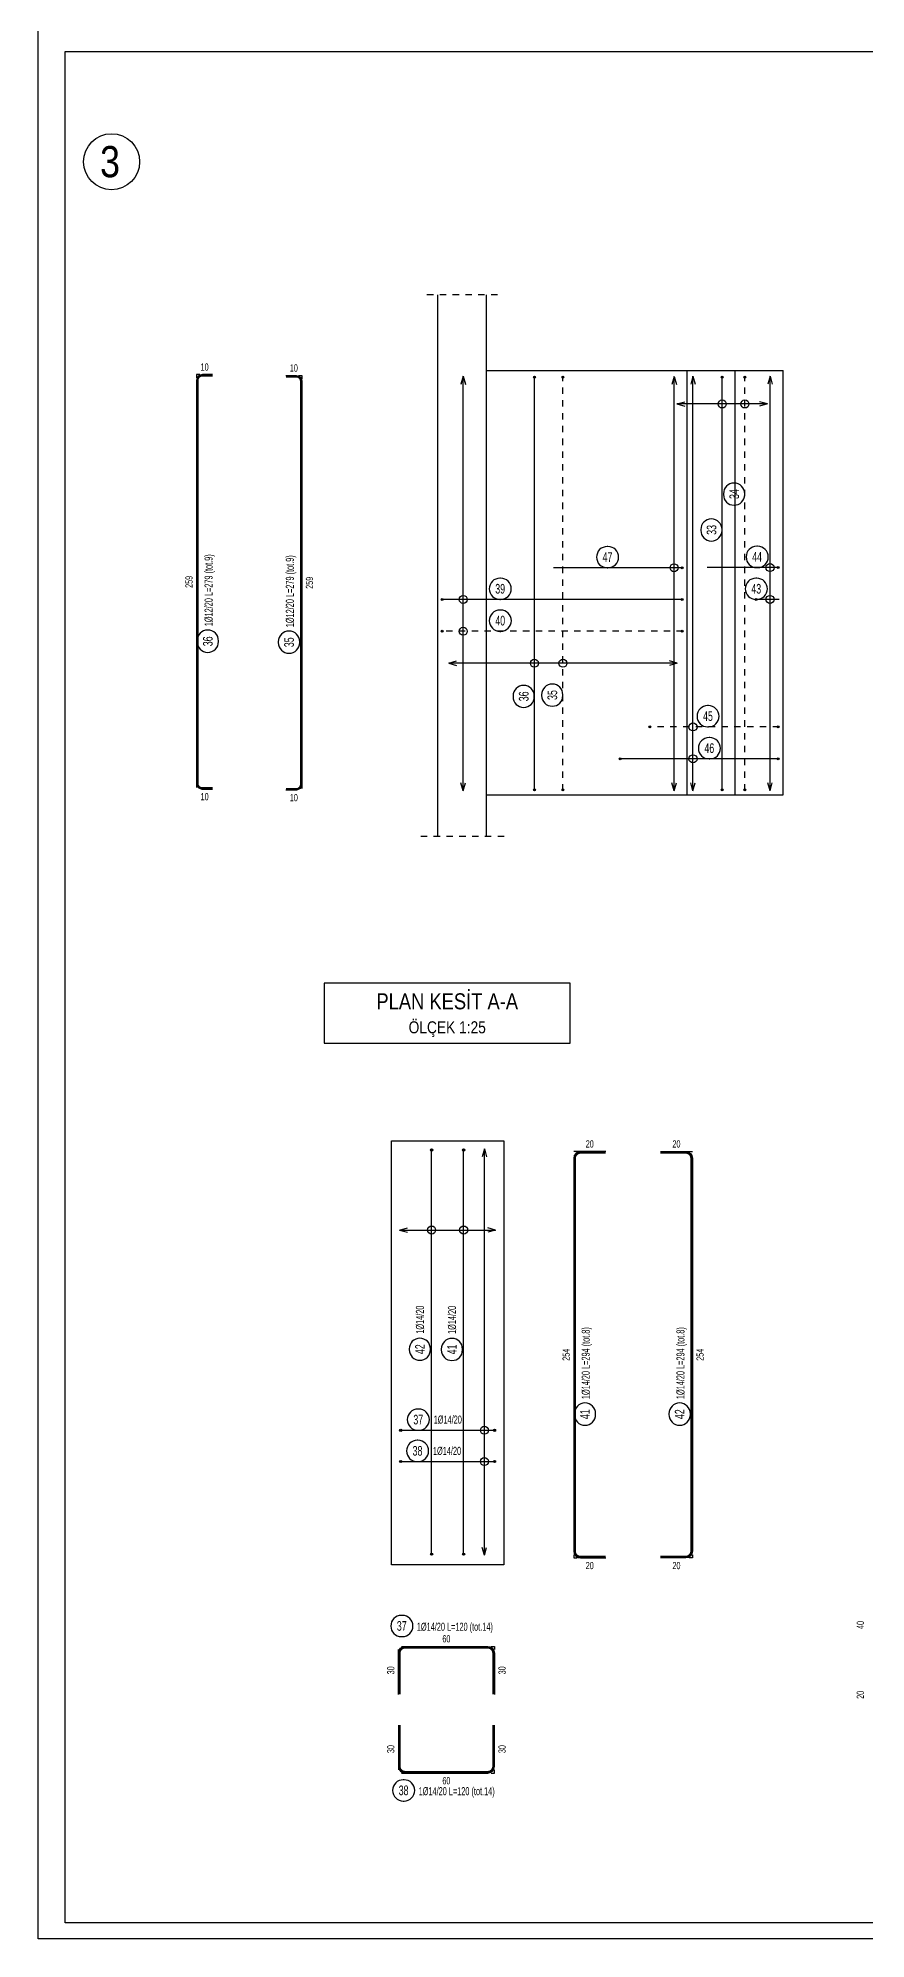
# Model space of a CAD drawing. Header units: metres. Extents: x 419734 to 420376, y 4564732 to 4565123.
# Drawn here: x 419806.38 to 419819.31, y 4564732.46 to 4564762.16 of the extents above; entities that cross this region are included whole.
import ezdxf
from ezdxf.enums import TextEntityAlignment as Align

# ---------------------------------------------------------------- set-up
doc = ezdxf.new("R2010")
doc.units = ezdxf.units.M
for name, pattern in [('CONTINUA', [0]), ('HIDDEN', [0.5, 0.3, -0.2]), ('NASCOSTA', [0.375, 0.25, -0.125]), ('PUNTEGGIATA2', [0.125, 0, -0.125])]:
    doc.linetypes.add(name, pattern=pattern)
for name, color, linetype in [("07-ENTITA' COPRENTE", 7, 'Continuous'), ('07-TITOLI', 4, 'CONTINUA'), ('07_Ferri', 7, 'Continuous'), ('07_Richiami', 7, 'Continuous'), ('07_Serie Barre', 7, 'Continuous'), ('SW_MAGRONE', 2, 'Continuous'), ('SW_SOTTILE_02', 1, 'Continuous'), ('SW_TESTI', 2, 'Continuous'), ('SW_TRATT_GRIGIO', 252, 'NASCOSTA'), ('SW_TXT_TESTI', 1, 'Continuous')]:
    doc.layers.add(name, color=color, linetype=linetype)
doc.layers.add('07_Poligonale', color=8, linetype='Continuous', plot=False)
doc.styles.add('ACA_1', font='ARIALN.TTF')
doc.styles.add('ITALFERR', font='romans.shx', dxfattribs={"width": 0.8})
doc.styles.add('SWS', font='ARIALN.TTF')

# ---------------------------------------------------------------- blocks, each defined once
blk = doc.blocks.new('*U1798')
at = {"layer": 'SW_TESTI', "color": 3, "style": 'ITALFERR', "width": 0.8}
for tag, p in [('EVENTUALE_1', (0, -0.6)), ('EVENTUALE_2', (0, -1.25))]:
    blk.add_attdef(tag, text='', height=0.3, dxfattribs=at).set_placement(p, align=Align.CENTER)
at = {"layer": 'SW_TESTI', "color": 2, "style": 'ITALFERR', "width": 0.8}
blk.add_attdef('EVENTUALE_3', text='', height=0.3, dxfattribs=at).set_placement((0, -1.9), align=Align.CENTER)
at = {"color": 255}
blk.add_wipeout([(-3.072, 1.5), (-3.072, 0), (3.072, 0), (3.072, 1.5)], dxfattribs=at).dxf.layer = "07-ENTITA' COPRENTE"
at = {"layer": 'SW_SOTTILE_02', "ltscale": 0.02}
blk.add_lwpolyline([(-3.072, 0), (3.072, 0), (3.072, 1.5), (-3.072, 1.5)], close=True, dxfattribs=at)
at = {"layer": 'SW_TESTI', "color": 3, "style": 'ITALFERR', "width": 0.8}
blk.add_attdef('TITOLO', text='', height=0.4, dxfattribs=at).set_placement((0, 0.85), align=Align.CENTER)
at = {"layer": 'SW_TESTI', "color": 2, "style": 'ITALFERR', "width": 0.8}
blk.add_attdef('SCALA', text='', height=0.3, dxfattribs=at).set_placement((0, 0.25), align=Align.CENTER)
blk = doc.blocks.new('STC_TCA_07148109001130212000102', base_point=(218.338, -197.665))
at = {"color": 0}
blk.add_lwpolyline([(218.271, -197.667, 1), (218.405, -197.667), (218.405, -197.662, 1), (218.271, -197.662), (218.271, -197.667)], format="xyb", dxfattribs=at)
blk = doc.blocks.new('STC_TCA_07148100130212000102', base_point=(11.118, 11.282))
at = {"color": 0}
blk.add_lwpolyline([(11.116, 11.348, 1), (11.116, 11.215), (11.121, 11.215, 1), (11.121, 11.348), (11.116, 11.348)], format="xyb", dxfattribs=at)
blk = doc.blocks.new('STC_TCA_07148109000130212000102', base_point=(15.756, 7.48))
at = {"color": 0}
blk.add_lwpolyline([(15.689, 7.477, 1), (15.822, 7.477), (15.822, 7.482, 1), (15.689, 7.482), (15.689, 7.477)], format="xyb", dxfattribs=at)
blk = doc.blocks.new('aca_tondino_serie_barre_1400147')
h = blk.add_hatch(color=7)
edge = h.paths.add_edge_path(flags=0)
edge.add_arc((0, 0), 0.007, 0, 360)
at = {"color": 0, "linetype": 'Continuous', "ltscale": 0.025}
blk.add_circle((0, 0), 0.007, dxfattribs=at)
blk = doc.blocks.new('aca_arrow2')
at = {"color": 0}
for q in [(-1.1, 0.32), (-1.1, -0.32)]:
    blk.add_line((0, 0), q, dxfattribs=at)
blk = doc.blocks.new('aca_tondino_serie_barre_1200147')
h = blk.add_hatch(color=7)
edge = h.paths.add_edge_path(flags=0)
edge.add_arc((0, 0), 0.006, 0, 360)
at = {"color": 0, "linetype": 'Continuous', "ltscale": 0.025}
blk.add_circle((0, 0), 0.006, dxfattribs=at)

msp = doc.modelspace()

# ---------------------------------------------------------------- linework, layer by layer
at = {"layer": '07_Ferri', "color": 7, "flags": 128}
for points in [[(419809.10204, 4564756.90078), (419808.94204, 4564756.90078, 0.41421356), (419808.85204, 4564756.81078), (419808.85204, 4564750.51578, 0.41421356), (419808.94204, 4564750.42578), (419809.10204, 4564750.42578)], [(419810.2458, 4564756.88578), (419810.4058, 4564756.88578, -0.41421356), (419810.4958, 4564756.79578), (419810.4958, 4564750.50078, -0.41421356), (419810.4058, 4564750.41078), (419810.2458, 4564750.41078)], [(419815.24149, 4564744.76325), (419814.84649, 4564744.76325, 0.41421356), (419814.74149, 4564744.65825), (419814.74149, 4564738.51825, 0.41421356), (419814.84649, 4564738.41325), (419815.24149, 4564738.41325)], [(419816.09607, 4564744.76325), (419816.49107, 4564744.76325, -0.41421356), (419816.59607, 4564744.65825), (419816.59607, 4564738.51825, -0.41421356), (419816.49107, 4564738.41325), (419816.09607, 4564738.41325)], [(419812.00346, 4564736.28194), (419812.00346, 4564736.92694, -0.41421356), (419812.10846, 4564737.03194), (419813.39846, 4564737.03194, -0.41421356), (419813.50346, 4564736.92694), (419813.50346, 4564736.28194)], [(419812.00346, 4564735.80146), (419812.00346, 4564735.15646, 0.41421356), (419812.10846, 4564735.05146), (419813.39846, 4564735.05146, 0.41421356), (419813.50346, 4564735.15646), (419813.50346, 4564735.80146)]]:
    msp.add_lwpolyline(points, format="xyb", dxfattribs=at)
at = {"layer": '07_Ferri', "color": 7, "ltscale": 0.025, "flags": 128}
for points, const_width in [([(419809.10204, 4564756.88578), (419808.94204, 4564756.88578, 0.41421356), (419808.86704, 4564756.81078), (419808.86704, 4564750.51578, 0.41421356), (419808.94204, 4564750.44078), (419809.10204, 4564750.44078)], 0.03), ([(419810.2458, 4564756.87078), (419810.4058, 4564756.87078, -0.41421356), (419810.4808, 4564756.79578), (419810.4808, 4564750.50078, -0.41421356), (419810.4058, 4564750.42578), (419810.2458, 4564750.42578)], 0.03), ([(419815.24149, 4564744.74575), (419814.84649, 4564744.74575, 0.41421356), (419814.75899, 4564744.65825), (419814.75899, 4564738.51825, 0.41421356), (419814.84649, 4564738.43075), (419815.24149, 4564738.43075)], 0.035), ([(419816.09607, 4564744.74575), (419816.49107, 4564744.74575, -0.41421356), (419816.57857, 4564744.65825), (419816.57857, 4564738.51825, -0.41421356), (419816.49107, 4564738.43075), (419816.09607, 4564738.43075)], 0.035), ([(419812.02096, 4564736.28194), (419812.02096, 4564736.92694, -0.41421356), (419812.10846, 4564737.01444), (419813.39846, 4564737.01444, -0.41421356), (419813.48596, 4564736.92694), (419813.48596, 4564736.28194)], 0.035), ([(419812.02096, 4564735.80146), (419812.02096, 4564735.15646, 0.41421356), (419812.10846, 4564735.06896), (419813.39846, 4564735.06896, 0.41421356), (419813.48596, 4564735.15646), (419813.48596, 4564735.80146)], 0.035)]:
    msp.add_lwpolyline(points, format="xyb", dxfattribs=dict(at, const_width=const_width))
at = {"layer": '07_Poligonale', "linetype": 'PUNTEGGIATA2', "ltscale": 0.025, "flags": 128}
for points in [[(419809.10204, 4564756.90078), (419808.85204, 4564756.90078), (419808.85204, 4564750.42578), (419809.10204, 4564750.42578)], [(419810.2458, 4564756.88578), (419810.4958, 4564756.88578), (419810.4958, 4564750.41078), (419810.2458, 4564750.41078)], [(419815.24149, 4564744.76325), (419814.74149, 4564744.76325), (419814.74149, 4564738.41325), (419815.24149, 4564738.41325)], [(419816.09607, 4564744.76325), (419816.59607, 4564744.76325), (419816.59607, 4564738.41325), (419816.09607, 4564738.41325)], [(419812.00346, 4564736.28194), (419812.00346, 4564737.03194), (419813.50346, 4564737.03194), (419813.50346, 4564736.28194)], [(419812.00346, 4564735.80146), (419812.00346, 4564735.05146), (419813.50346, 4564735.05146), (419813.50346, 4564735.80146)]]:
    msp.add_lwpolyline(points, dxfattribs=at)
at = {"layer": '07_Serie Barre', "color": 3, "linetype": 'Continuous', "ltscale": 0.025}
for p, q in [((419814.12744, 4564750.40078), (419814.12744, 4564756.87578)), ((419817.06062, 4564750.40078), (419817.06062, 4564756.87578)), ((419816.44869, 4564753.88391), (419814.42594, 4564753.88391)), ((419817.94869, 4564753.88737), (419816.82419, 4564753.88713)), ((419816.44869, 4564753.38777), (419812.67369, 4564753.38777)), ((419817.94869, 4564753.38924), (419817.57369, 4564753.38924)), ((419817.94869, 4564750.89886), (419815.45369, 4564750.89886)), ((419812.52263, 4564738.4545), (419812.52263, 4564744.8045)), ((419813.02263, 4564738.4545), (419813.02263, 4564744.8045)), ((419812.02263, 4564740.40834), (419813.52263, 4564740.40834)), ((419812.02263, 4564739.91988), (419813.52263, 4564739.91988))]:
    msp.add_line(p, q, dxfattribs=at)
at = {"layer": '07_Serie Barre', "color": 3, "linetype": 'HIDDEN', "ltscale": 0.25}
for p, q in [((419814.57369, 4564750.40078), (419814.57369, 4564756.87578)), ((419817.41411, 4564750.40078), (419817.41411, 4564756.87578)), ((419816.44869, 4564752.89116), (419812.67369, 4564752.89116)), ((419817.94869, 4564751.39693), (419815.91544, 4564751.39693))]:
    msp.add_line(p, q, dxfattribs=at)
at = {"layer": '07_Serie Barre', "color": 7, "flags": 128}
for points in [[(419813.01563, 4564750.40078), (419813.01563, 4564756.87578)], [(419813.01563, 4564750.40078), (419813.01563, 4564756.8726)], [(419816.30872, 4564750.40078), (419816.30872, 4564756.86945)], [(419816.60434, 4564750.40078), (419816.60434, 4564756.87578)], [(419817.807, 4564750.40078), (419817.807, 4564756.87578)], [(419817.807, 4564750.40087), (419817.807, 4564756.87575)], [(419817.76757, 4564756.44221), (419816.35367, 4564756.44221)], [(419816.35869, 4564752.39283), (419812.78869, 4564752.39283)], [(419813.34601, 4564738.4545), (419813.34601, 4564744.8045)], [(419812.02263, 4564743.53678), (419813.52263, 4564743.53678)]]:
    msp.add_lwpolyline(points, dxfattribs=at)
at = {"layer": '07_Serie Barre', "color": 7}
for centre in [(419817.06062, 4564756.44221), (419817.41411, 4564756.44221), (419816.30872, 4564753.88391), (419817.807, 4564753.88734), (419813.01563, 4564753.38777), (419817.807, 4564753.38924), (419813.01563, 4564752.89116), (419814.12744, 4564752.39283), (419814.57369, 4564752.39283), (419816.60434, 4564751.39693), (419816.60434, 4564750.89886), (419812.52263, 4564743.53678), (419813.02263, 4564743.53678), (419813.34601, 4564740.40834), (419813.34601, 4564739.91988)]:
    msp.add_circle(centre, 0.0625, dxfattribs=at)
at = {"layer": 'SW_MAGRONE', "color": 8}
for p, q in [((419812.61248, 4564758.1491), (419812.61248, 4564749.68422)), ((419813.37496, 4564758.1491), (419813.37496, 4564749.68422))]:
    msp.add_line(p, q, dxfattribs=at)
at = {"layer": 'SW_MAGRONE'}
for p, q in [((419813.37496, 4564756.96328), (419818.01119, 4564756.96328)), ((419816.51119, 4564750.33778), (419816.51119, 4564756.96328)), ((419817.26119, 4564750.33828), (419817.26119, 4564756.96328)), ((419818.01119, 4564750.33828), (419818.01119, 4564756.96328)), ((419813.37496, 4564750.33828), (419818.01119, 4564750.33828))]:
    msp.add_line(p, q, dxfattribs=at)
msp.add_lwpolyline([(419811.89763, 4564738.3045), (419811.89763, 4564744.9295), (419813.64763, 4564744.9295), (419813.64763, 4564738.3045)], close=True, dxfattribs=at)
at = {"layer": 'SW_TRATT_GRIGIO', "ltscale": 0.25}
for p, q in [((419813.5502, 4564758.1491), (419812.3637, 4564758.1491)), ((419813.65429, 4564749.68422), (419812.33682, 4564749.68422))]:
    msp.add_line(p, q, dxfattribs=at)
at = {"layer": 'SW_TXT_TESTI', "color": 1}
msp.add_circle((419807.52448, 4564760.22684), 0.4375, dxfattribs=at)

# ---------------------------------------------------------------- block references
at = {"layer": '07-TITOLI'}
ref = msp.add_blockref('*U1798', (419812.7663, 4564746.45368), dxfattribs=dict(at, xscale=0.625, yscale=0.625, zscale=0.625))
ref.add_attrib('TITOLO', 'PLAN KESİT A-A', dxfattribs={"layer": 'SW_TESTI', "color": 3, "height": 0.25, "style": 'SWS'}).set_placement((419812.7663, 4564746.98493), align=Align.CENTER)
ref.add_attrib('SCALA', 'ÖLÇEK 1:25', dxfattribs={"layer": 'SW_TESTI', "height": 0.1875, "style": 'SWS'}).set_placement((419812.7663, 4564746.60993), align=Align.CENTER)
at = {"layer": '07_Ferri', "color": 7, "xscale": 2.5, "yscale": 2.5, "zscale": 2.5}
for name, p in [('STC_TCA_07148109001130212000102', (419809.02704, 4564752.73441)), ('STC_TCA_07148109001130212000102', (419810.2958, 4564752.71941)), ('STC_TCA_07148109001130212000102', (419814.91649, 4564740.65938)), ('STC_TCA_07148109001130212000102', (419816.39607, 4564740.65938)), ('STC_TCA_07148100130212000102', (419812.05628, 4564737.35103)), ('STC_TCA_07148100130212000102', (419812.08476, 4564734.78176))]:
    msp.add_blockref(name, p, dxfattribs=at)
at = {"layer": '07_Richiami', "color": 7, "xscale": 2.5, "yscale": 2.5, "zscale": 2.5}
for name, p in [('STC_TCA_07148109000130212000102', (419817.24755, 4564755.03472)), ('STC_TCA_07148109000130212000102', (419816.89406, 4564754.47516)), ('STC_TCA_07148100130212000102', (419815.26876, 4564754.05047)), ('STC_TCA_07148100130212000102', (419817.60542, 4564754.05385)), ('STC_TCA_07148100130212000102', (419813.59321, 4564753.5558)), ('STC_TCA_07148100130212000102', (419817.59246, 4564753.5558)), ('STC_TCA_07148100130212000102', (419813.59373, 4564753.05773)), ('STC_TCA_07148109000130212000102', (419813.96088, 4564751.87479)), ('STC_TCA_07148109000130212000102', (419814.40713, 4564751.89472)), ('STC_TCA_07148100130212000102', (419816.83825, 4564751.56542)), ('STC_TCA_07148100130212000102', (419816.8595, 4564751.06542)), ('STC_TCA_07148109000130212000102', (419812.33994, 4564741.67503)), ('STC_TCA_07148109000130212000102', (419812.83994, 4564741.67153)), ('STC_TCA_07148100130212000102', (419812.31361, 4564740.57491)), ('STC_TCA_07148100130212000102', (419812.30203, 4564740.08645))]:
    msp.add_blockref(name, p, dxfattribs=at)
at = {"layer": '07_Serie Barre', "color": 7, "xscale": 0.1125, "yscale": 0.1125, "zscale": 0.1125}
for p, rotation in [((419813.01563, 4564756.87578), 89.99999999302473), ((419813.01563, 4564756.8726), 89.99999999302115), ((419816.30872, 4564756.86945), 89.99999999994589), ((419816.60434, 4564756.87578), 89.99999999974065), ((419817.807, 4564756.87578), 89.99999999302473), ((419817.807, 4564756.87575), 89.99999999975604), ((419816.35367, 4564756.44221), 180), ((419816.35368, 4564756.44221), 180), ((419812.78869, 4564752.39283), 180.0000000003313), ((419813.01563, 4564750.40078), 269.9999999930247), ((419816.30872, 4564750.40078), 269.9999999999458), ((419816.60434, 4564750.40078), 269.9999999997407), ((419817.807, 4564750.40087), 269.999999999756), ((419817.807, 4564750.40078), 269.9999999930247), ((419813.34601, 4564744.8045), 89.99999999999984), ((419812.02263, 4564743.53678), 180), ((419813.34601, 4564738.4545), 269.9999999999998)]:
    msp.add_blockref('aca_arrow2', p, dxfattribs=dict(at, rotation=rotation))
at = {"layer": '07_Serie Barre', "color": 4, "xscale": 2.5, "yscale": 2.5, "zscale": 2.5}
for name, p in [('aca_tondino_serie_barre_1200147', (419814.12744, 4564756.86078)), ('aca_tondino_serie_barre_1200147', (419814.57369, 4564756.86078)), ('aca_tondino_serie_barre_1200147', (419817.06062, 4564756.86078)), ('aca_tondino_serie_barre_1200147', (419817.41411, 4564756.86078)), ('aca_tondino_serie_barre_1200147', (419814.12744, 4564750.41578)), ('aca_tondino_serie_barre_1200147', (419814.57369, 4564750.41578)), ('aca_tondino_serie_barre_1200147', (419817.06062, 4564750.41578)), ('aca_tondino_serie_barre_1200147', (419817.41411, 4564750.41578)), ('aca_tondino_serie_barre_1400147', (419812.52263, 4564744.787)), ('aca_tondino_serie_barre_1400147', (419813.02263, 4564744.787)), ('aca_tondino_serie_barre_1400147', (419812.52263, 4564738.472)), ('aca_tondino_serie_barre_1400147', (419813.02263, 4564738.472))]:
    msp.add_blockref(name, p, dxfattribs=at)
at = {"layer": '07_Serie Barre', "color": 7, "xscale": 0.1125, "yscale": 0.1125, "zscale": 0.1125}
for p in [(419817.76757, 4564756.44221), (419817.76758, 4564756.44221), (419816.35869, 4564752.39283), (419813.52263, 4564743.53678)]:
    msp.add_blockref('aca_arrow2', p, dxfattribs=at)
at = {"layer": '07_Serie Barre', "color": 4, "xscale": 2.5, "yscale": 2.5, "zscale": 2.5}
for name, p, rotation in [('aca_tondino_serie_barre_1200147', (419816.43369, 4564753.88391), 90), ('aca_tondino_serie_barre_1200147', (419817.93369, 4564753.88737), 90.01264527089806), ('aca_tondino_serie_barre_1200147', (419812.68869, 4564753.38777), 90), ('aca_tondino_serie_barre_1200147', (419816.43369, 4564753.38777), 90), ('aca_tondino_serie_barre_1200147', (419817.58869, 4564753.38924), 90), ('aca_tondino_serie_barre_1200147', (419812.68869, 4564752.89116), 90), ('aca_tondino_serie_barre_1200147', (419816.43369, 4564752.89116), 90), ('aca_tondino_serie_barre_1200147', (419815.93044, 4564751.39693), 90), ('aca_tondino_serie_barre_1200147', (419817.93369, 4564751.39693), 90), ('aca_tondino_serie_barre_1200147', (419815.46869, 4564750.89886), 90), ('aca_tondino_serie_barre_1200147', (419817.93369, 4564750.89886), 90), ('aca_tondino_serie_barre_1400147', (419812.04013, 4564740.40834), 270), ('aca_tondino_serie_barre_1400147', (419813.50513, 4564740.40834), 270), ('aca_tondino_serie_barre_1400147', (419812.04013, 4564739.91988), 270), ('aca_tondino_serie_barre_1400147', (419813.50513, 4564739.91988), 270)]:
    msp.add_blockref(name, p, dxfattribs=dict(at, rotation=rotation))

# ---------------------------------------------------------------- texts
at = {"layer": '07_Ferri', "color": 1, "style": 'ACA_1', "width": 0.8}
for s, p in [('10', (419808.97704, 4564757.01953)), ('10', (419810.3708, 4564757.00453)), ('10', (419808.97704, 4564750.30703)), ('10', (419810.3708, 4564750.29203)), ('20', (419814.99149, 4564744.882)), ('20', (419816.34607, 4564744.882)), ('20', (419814.99149, 4564738.2945)), ('20', (419816.34607, 4564738.2945)), ('60', (419812.75346, 4564737.15069)), ('60', (419812.75346, 4564734.93271))]:
    msp.add_text(s, height=0.1125, dxfattribs=at).set_placement(p, align=Align.MIDDLE_CENTER)
at = {"layer": '07_Ferri', "color": 2, "style": 'ACA_1', "width": 0.8}
for s, p in [('1%%c12/20 L=279 (tot.9)', (419809.10204, 4564752.96972)), ('1%%c12/20 L=279 (tot.9)', (419810.3708, 4564752.95472)), ('1%%c14/20 L=294 (tot.8)', (419814.99149, 4564740.89469)), ('1%%c14/20 L=294 (tot.8)', (419816.47107, 4564740.89469))]:
    msp.add_text(s, height=0.125, rotation=90, dxfattribs=at).set_placement(p)
at = {"layer": '07_Ferri', "color": 1, "style": 'ACA_1', "width": 0.8}
for s, p in [('259', (419808.73329, 4564753.66328)), ('259', (419810.61455, 4564753.64828)), ('254', (419814.62274, 4564741.58825)), ('254', (419816.71482, 4564741.58825)), ('40', (419819.21719, 4564737.36619)), ('30', (419811.88471, 4564736.65694)), ('30', (419813.62221, 4564736.65694)), ('20', (419819.21719, 4564736.27466)), ('30', (419811.88471, 4564735.42646)), ('30', (419813.62221, 4564735.42646))]:
    msp.add_text(s, height=0.1125, rotation=90, dxfattribs=at).set_placement(p, align=Align.MIDDLE_CENTER)
at = {"layer": '07_Ferri', "color": 3, "style": 'ACA_1', "width": 0.8}
for s, p in [('36', (419809.10204, 4564752.73441)), ('35', (419810.3708, 4564752.71941)), ('41', (419814.99149, 4564740.65938)), ('42', (419816.47107, 4564740.65938))]:
    msp.add_text(s, height=0.15, rotation=90, dxfattribs=at).set_placement(p, align=Align.CENTER)
for s, p in [('37', (419812.05628, 4564737.27603)), ('38', (419812.08476, 4564734.70676))]:
    msp.add_text(s, height=0.15, dxfattribs=at).set_placement(p, align=Align.CENTER)
at = {"layer": '07_Ferri', "color": 2, "style": 'ACA_1', "width": 0.8}
for p in [(419812.29159, 4564737.27603), (419812.32007, 4564734.70676)]:
    msp.add_text('1%%c14/20 L=120 (tot.14)', height=0.125, dxfattribs=at).set_placement(p)
at = {"layer": '07_Richiami', "color": 3, "style": 'ACA_1', "width": 0.8}
for s, p in [('34', (419817.24755, 4564755.03472)), ('33', (419816.89406, 4564754.47516)), ('36', (419813.96088, 4564751.87479)), ('35', (419814.40713, 4564751.89472)), ('42', (419812.33994, 4564741.67503)), ('41', (419812.83994, 4564741.67153))]:
    msp.add_text(s, height=0.15, rotation=90, dxfattribs=at).set_placement(p, align=Align.MIDDLE)
for s, p in [('47', (419815.26876, 4564754.05047)), ('44', (419817.60542, 4564754.05385)), ('39', (419813.59321, 4564753.5558)), ('43', (419817.59246, 4564753.5558)), ('40', (419813.59373, 4564753.05773)), ('45', (419816.83825, 4564751.56542)), ('46', (419816.8595, 4564751.06542)), ('37', (419812.31361, 4564740.57491)), ('38', (419812.30203, 4564740.08645))]:
    msp.add_text(s, height=0.15, dxfattribs=at).set_placement(p, align=Align.MIDDLE)
at = {"layer": '07_Richiami', "color": 2, "style": 'ACA_1', "width": 0.8}
for p in [(419812.33994, 4564741.9166), (419812.83994, 4564741.9131)]:
    msp.add_text('1%%c14/20', height=0.125, rotation=90, dxfattribs=at).set_placement(p, align=Align.MIDDLE_LEFT)
for p in [(419812.55517, 4564740.57491), (419812.54359, 4564740.08645)]:
    msp.add_text('1%%c14/20', height=0.125, dxfattribs=at).set_placement(p, align=Align.MIDDLE_LEFT)
at = {"layer": 'SW_TXT_TESTI', "color": 4, "style": 'SWS'}
msp.add_text('3', height=0.4875, rotation=0.110239, dxfattribs=at).set_placement((419807.34535, 4564759.9846))

# ---------------------------------------------------------------- next in the draw order: linework, layer by layer
for points in [[(419806.37598, 4564791.86003), (419890.47598, 4564791.86003), (419890.47598, 4564732.46003), (419806.37598, 4564732.46003)], [(419806.80098, 4564761.94753), (419836.0135, 4564761.94753), (419836.0135, 4564732.71003), (419806.80098, 4564732.71003)]]:
    msp.add_lwpolyline(points, close=True)

doc.saveas('drawing.dxf')
